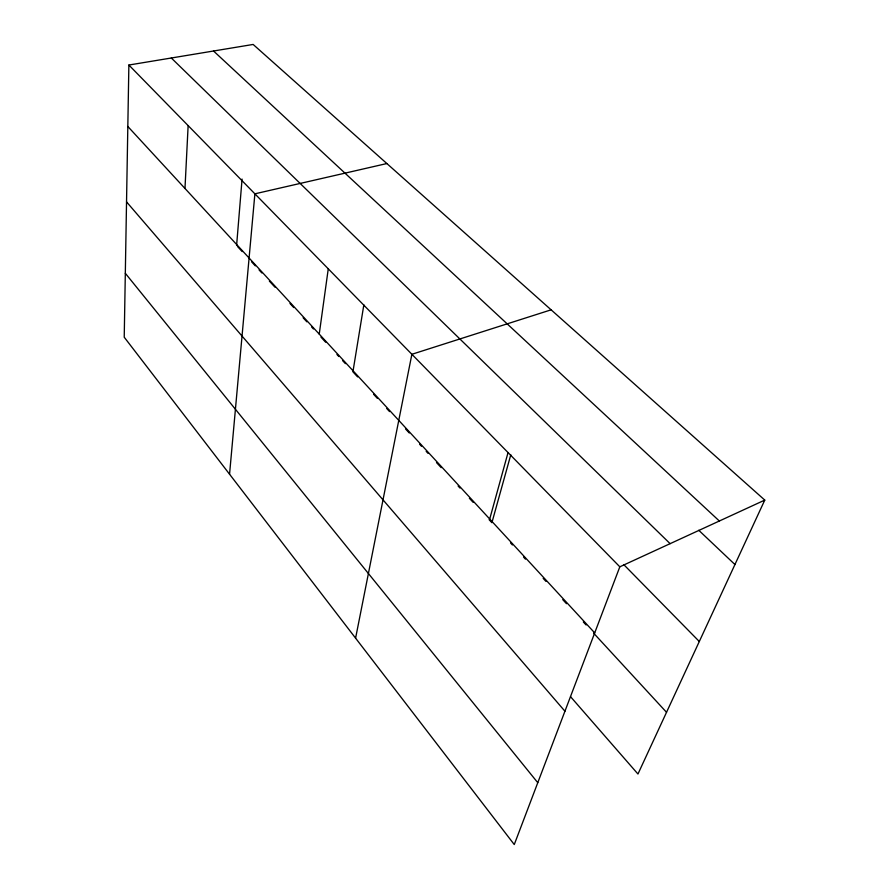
<?xml version="1.0" encoding="UTF-8"?>
<svg xmlns="http://www.w3.org/2000/svg" width="889" height="889" viewBox="0 0 889 889"><rect width="100%" height="100%" fill="white"/><g stroke="black" fill="none" stroke-linecap="round" stroke-linejoin="round"><path stroke-width="1.33" d="M128.872 65.03L124.227 337.209L514.264 844.55L619.822 566.815L764.773 500.096L253.143 44.45L128.872 65.03L619.822 566.815M184.979 188.457L188.135 125.605M236.596 245.508L242.064 179.078M229.551 474.215L254.887 193.824L386.871 163.543M319.24 334.097L328.263 268.822M363.845 304.827L352.922 371.813L357.622 376.914M355.589 638.146L411.874 354.289L551.113 309.828M489.717 519.02L508.041 452.579M510.797 454.757L491.895 522.699L489.083 519.643M764.773 500.096L637.958 774.019L570.527 696.665M213.538 51.006L719.345 521.01M698.754 530.266L734.936 564.537M171.31 57.996L670.128 543.668M623.845 564.693L699.299 641.502M127.816 126.46L594.708 632.912M237.53 246.531L242.208 251.609M251.576 261.788L255.321 265.855M259.066 269.923L261.877 272.967M269.367 281.102L274.99 287.203M289.981 303.471L293.726 307.55M303.127 317.751L306.883 321.829M311.583 326.93L313.461 328.974M320.973 337.131L325.674 342.232M336.953 354.478L338.831 356.511M342.587 360.59L345.41 363.657M373.591 394.249L377.347 398.328M386.737 408.529L389.56 411.585M405.528 428.92L409.284 432.999M419.608 444.222L421.486 446.256M426.187 451.356L428.065 453.39M436.51 462.569L441.2 467.658M458.102 486.005L459.98 488.05M469.37 498.24L473.126 502.318M510.542 542.946L512.408 544.968M523.599 557.125L525.466 559.148M543.179 578.383L545.979 581.417M562.759 599.642L566.493 603.687M583.306 621.944L586.107 624.989M593.585 633.112L666.528 712.3M126.538 201.87L564.937 711.233M125.316 273.279L537.778 782.698"/></g></svg>
